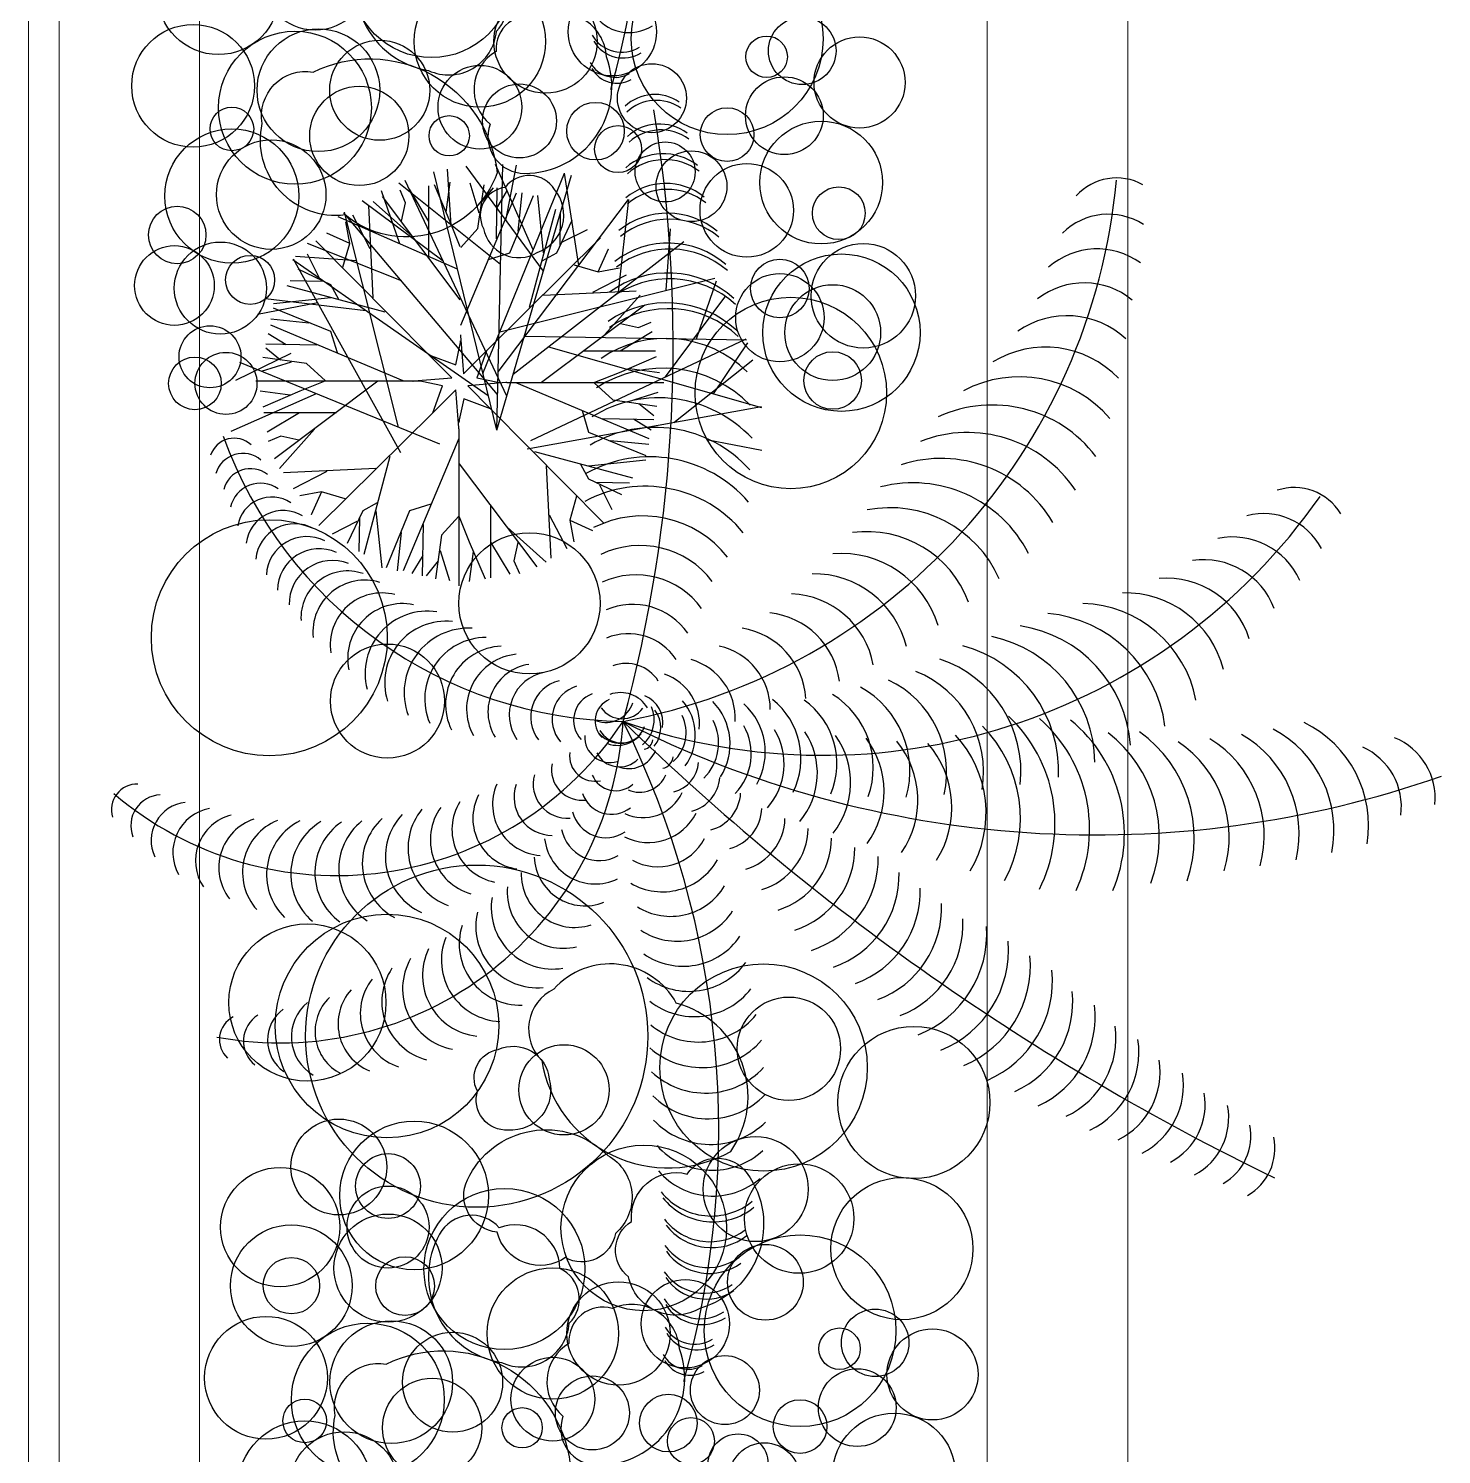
# Model space of a CAD drawing. Header units: millimetres. Extents: x 3468 to 20390, y -976 to 7887.
# Drawn here: x 10001.7 to 10047.98, y 6007.14 to 6053.83 of the extents above; entities that cross this region are included whole.
import ezdxf

# ---------------------------------------------------------------- set-up
doc = ezdxf.new("R2010")
doc.units = ezdxf.units.MM
doc.layers.add('A-FURN', color=9, linetype='Continuous', lineweight=13)
doc.layers.add('vetro', color=140, linetype='Continuous', lineweight=15)
doc.layers.add('VEGETAZIONE', color=7, linetype='Continuous', true_color=0x007a00)

msp = doc.modelspace()

# ---------------------------------------------------------------- linework, layer by layer
at = {"layer": 'A-FURN'}
for p, q in [((10002.704, 6122.771), (10002.704, 5794.213)), ((10037.704, 6122.771), (10037.704, 5794.213)), ((10007.307, 6118.164), (10007.307, 5803.311)), ((10033.101, 6118.164), (10033.101, 5798.816))]:
    msp.add_line(p, q, dxfattribs=at)
at = {"layer": 'VEGETAZIONE'}
for p, q in [((10017.039, 6040.671), (10014.982, 6049.13)), ((10015.552, 6047.389), (10015.423, 6049.225)), ((10018.566, 6045.882), (10016.036, 6049.318)), ((10016.587, 6042.53), (10019.254, 6049.09)), ((10018.234, 6046.581), (10017.003, 6049.376)), ((10017.039, 6040.671), (10017.242, 6049.374)), ((10017.039, 6040.671), (10019.488, 6049.025)), ((10017.342, 6047.545), (10017.692, 6049.352)), ((10019.723, 6046.071), (10019.257, 6049.089)), ((10013.864, 6046.775), (10013.264, 6048.515)), ((10017.166, 6046.099), (10013.832, 6048.764)), ((10014.051, 6048.118), (10013.872, 6048.532)), ((10017.368, 6041.791), (10014.042, 6048.844)), ((10014.817, 6047.512), (10014.182, 6048.561)), ((10014.817, 6046.299), (10014.817, 6048.672)), ((10015.518, 6047.494), (10014.997, 6048.707)), ((10015.388, 6047.815), (10015.518, 6048.8)), ((10016.469, 6047.783), (10016.166, 6048.76)), ((10016.422, 6047.278), (10016.626, 6048.712)), ((10016.533, 6048.125), (10016.93, 6048.614)), ((10017.029, 6046.935), (10017.058, 6048.614)), ((10017.04, 6047.946), (10017.396, 6048.532)), ((10015.288, 6046.203), (10012.633, 6048.179)), ((10012.992, 6045.005), (10012.846, 6048.036)), ((10014.28, 6047.016), (10012.992, 6048.165)), ((10015.844, 6044.941), (10013.302, 6048.322)), ((10013.921, 6047.523), (10014.051, 6048.118)), ((10015.863, 6044.116), (10017.682, 6048.451)), ((10017.084, 6042.584), (10021.358, 6048.23)), ((10017.472, 6046.479), (10018.241, 6048.353)), ((10017.746, 6047.196), (10017.874, 6048.451)), ((10018.574, 6046.479), (10018.381, 6048.353)), ((10021.029, 6045.192), (10021.361, 6048.228)), ((10015.756, 6045.947), (10011.846, 6047.658)), ((10017.066, 6041.838), (10012.029, 6047.79)), ((10013.819, 6040.772), (10012.055, 6047.809)), ((10012.895, 6046.614), (10012.324, 6047.716)), ((10018.113, 6044.703), (10018.97, 6047.913)), ((10019.005, 6046.479), (10019.512, 6047.555)), ((10019.116, 6046.707), (10019.133, 6047.815)), ((10012.226, 6046.789), (10011.477, 6047.127)), ((10011.477, 6047.127), (10011.477, 6047.127)), ((10012.226, 6046.789), (10012.096, 6047.494)), ((10015.844, 6046.678), (10015.518, 6047.494)), ((10015.863, 6046.658), (10016.422, 6047.278)), ((10019.197, 6046.838), (10020.008, 6047.245)), ((10022.586, 6045.256), (10022.725, 6047.263)), ((10013.916, 6045.561), (10010.84, 6046.783)), ((10014.817, 6043.139), (10011.118, 6046.87)), ((10011.998, 6046.007), (10012.226, 6046.789)), ((10016.708, 6043.269), (10020.439, 6046.968)), ((10017.577, 6042.507), (10023.167, 6046.855)), ((10020.358, 6045.86), (10020.696, 6046.609)), ((10020.696, 6046.609), (10020.696, 6046.609)), ((10016.763, 6041.805), (10010.357, 6046.251)), ((10013.903, 6039.935), (10010.378, 6046.275)), ((10012.454, 6046.218), (10010.447, 6046.357)), ((10011.249, 6045.628), (10010.841, 6046.439)), ((10016.772, 6046.267), (10017.472, 6046.479)), ((10018.527, 6046.218), (10019.005, 6046.479)), ((10011.607, 6045.436), (10010.532, 6045.943)), ((10017.14, 6043.891), (10024.177, 6045.655)), ((10019.576, 6046.088), (10020.358, 6045.86)), ((10020.183, 6045.192), (10021.285, 6045.762)), ((10020.358, 6045.86), (10021.063, 6045.99)), ((10013.383, 6044.544), (10010.173, 6045.401)), ((10011.379, 6045.547), (10010.271, 6045.564)), ((10011.868, 6044.958), (10011.607, 6045.436)), ((10018.574, 6045.094), (10021.605, 6045.241)), ((10023.584, 6043.664), (10024.238, 6045.567)), ((10011.175, 6044.842), (10009.2, 6044.457)), ((10012.757, 6044.586), (10009.469, 6044.97)), ((10011.607, 6045.005), (10009.733, 6044.812)), ((10018.509, 6042.242), (10021.891, 6044.784)), ((10020.585, 6043.807), (10021.733, 6045.094)), ((10022.571, 6042.422), (10024.548, 6045.077)), ((10010.89, 6044.177), (10009.636, 6044.305)), ((10011.607, 6043.903), (10009.733, 6044.672)), ((10010.141, 6043.471), (10009.554, 6043.827)), ((10013.97, 6042.294), (10009.636, 6044.113)), ((10011.819, 6043.203), (10011.607, 6043.903)), ((10021.08, 6043.269), (10022.13, 6043.905)), ((10021.092, 6044.165), (10021.687, 6044.035)), ((10021.687, 6044.035), (10022.101, 6044.214)), ((10011.151, 6043.46), (10009.473, 6043.489)), ((10009.961, 6042.964), (10009.473, 6043.361)), ((10015.697, 6042.818), (10015.843, 6043.503)), ((10015.854, 6043.763), (10015.956, 6042.519)), ((10017.97, 6043.755), (10025.224, 6043.638)), ((10018.16, 6040.342), (10025.213, 6043.668)), ((10018.737, 6043.409), (10025.713, 6041.418)), ((10024.135, 6041.868), (10025.26, 6043.537)), ((10010.295, 6043.182), (10008.487, 6042.299)), ((10015.18, 6040.219), (10008.62, 6042.886)), ((10010.304, 6042.9), (10009.326, 6042.597)), ((10010.809, 6042.853), (10009.375, 6043.057)), ((10011.428, 6042.294), (10010.809, 6042.853)), ((10015.567, 6042.387), (10014.817, 6043.139)), ((10014.817, 6043.139), (10015.697, 6042.818)), ((10015.956, 6042.519), (10016.708, 6043.269)), ((10016.708, 6043.269), (10016.387, 6042.389)), ((10019.868, 6043.269), (10022.241, 6043.269)), ((10021.063, 6042.568), (10022.276, 6043.09)), ((10022.836, 6040.931), (10025.432, 6042.983)), ((10014.324, 6042.286), (10015.567, 6042.387)), ((10016.387, 6042.389), (10017.072, 6042.243)), ((10020.247, 6042.242), (10021.063, 6042.568)), ((10021.384, 6042.699), (10022.369, 6042.568)), ((10014.491, 6042.284), (10009.147, 6042.284)), ((10010.272, 6041.819), (10009.286, 6041.949)), ((10010.592, 6041.949), (10009.38, 6041.428)), ((10013.146, 6042.275), (10009.764, 6039.733)), ((10011.408, 6042.275), (10010.592, 6041.949)), ((10015.268, 6042.128), (10014.583, 6042.274)), ((10014.947, 6041.248), (10015.268, 6042.128)), ((10015.699, 6041.998), (10014.947, 6041.248)), ((10015.801, 6040.755), (10015.699, 6041.998)), ((10017.332, 6042.232), (10016.088, 6042.13)), ((10016.088, 6042.13), (10016.838, 6041.378)), ((10017.368, 6042.233), (10022.509, 6042.233)), ((10017.685, 6042.224), (10022.02, 6040.405)), ((10020.227, 6042.224), (10020.846, 6041.664)), ((10021.352, 6041.617), (10022.329, 6041.921)), ((10011.129, 6041.866), (10008.334, 6040.634)), ((10015.958, 6041.699), (10015.812, 6041.014)), ((10016.838, 6041.378), (10015.958, 6041.699)), ((10020.846, 6041.664), (10022.28, 6041.46)), ((10021.694, 6041.553), (10022.183, 6041.157)), ((10011.787, 6041.248), (10009.415, 6041.248)), ((10010.575, 6041.248), (10009.525, 6040.613)), ((10014.947, 6041.248), (10011.216, 6037.549)), ((10016.838, 6041.378), (10020.537, 6037.647)), ((10018.036, 6040.064), (10025.71, 6041.45)), ((10019.836, 6041.314), (10020.048, 6040.615)), ((10020.504, 6041.058), (10022.183, 6041.029)), ((10021.515, 6041.046), (10022.101, 6040.69)), ((10011.07, 6040.711), (10009.922, 6039.423)), ((10015.802, 6040.719), (10015.802, 6035.578)), ((10020.048, 6040.615), (10021.922, 6039.845)), ((10009.968, 6040.483), (10009.555, 6040.303)), ((10010.563, 6040.352), (10009.968, 6040.483)), ((10015.793, 6040.401), (10013.974, 6036.067)), ((10020.765, 6040.341), (10022.02, 6040.212)), ((10023.913, 6040.368), (10025.72, 6040.018)), ((10013.542, 6039.814), (10012.685, 6036.604)), ((10018.272, 6039.973), (10021.482, 6039.116)), ((10020.048, 6039.513), (10021.922, 6039.705)), ((10013.082, 6039.423), (10010.05, 6039.277)), ((10011.473, 6039.326), (10010.371, 6038.755)), ((10015.811, 6039.577), (10018.353, 6036.196)), ((10018.663, 6039.513), (10018.81, 6036.481)), ((10019.787, 6039.559), (10020.048, 6039.081)), ((10011.298, 6038.658), (10010.592, 6038.527)), ((10011.298, 6038.658), (10010.96, 6037.908)), ((10012.079, 6038.429), (10011.298, 6038.658)), ((10020.048, 6039.081), (10021.124, 6038.574)), ((10020.276, 6038.971), (10021.384, 6038.953)), ((10020.407, 6038.889), (10020.814, 6038.079)), ((10013.128, 6038.299), (10012.65, 6038.038)), ((10014.883, 6038.25), (10014.184, 6038.038)), ((10016.838, 6038.219), (10016.838, 6035.846)), ((10019.657, 6038.51), (10019.429, 6037.729)), ((10010.96, 6037.908), (10010.96, 6037.908)), ((10012.65, 6038.038), (10012.143, 6036.963)), ((10012.54, 6037.81), (10012.522, 6036.702)), ((10013.082, 6038.038), (10013.274, 6036.164)), ((10014.184, 6038.038), (10013.414, 6036.164)), ((10015.793, 6037.859), (10015.233, 6037.24)), ((10015.811, 6037.84), (10016.137, 6037.023)), ((10018.761, 6037.904), (10019.331, 6036.802)), ((10019.429, 6037.729), (10019.559, 6037.023)), ((10019.429, 6037.729), (10020.178, 6037.391)), ((10012.458, 6037.68), (10011.648, 6037.272)), ((10013.91, 6037.321), (10013.781, 6036.067)), ((10014.627, 6037.582), (10014.598, 6035.904)), ((10017.376, 6037.501), (10018.663, 6036.353)), ((10020.178, 6037.391), (10020.178, 6037.391)), ((10015.233, 6037.24), (10015.029, 6035.806)), ((10016.137, 6037.023), (10016.659, 6035.811)), ((10016.838, 6037.006), (10017.473, 6035.956)), ((10017.734, 6036.994), (10017.604, 6036.4)), ((10014.615, 6036.572), (10014.259, 6035.985)), ((10015.122, 6036.393), (10014.726, 6035.904)), ((10015.186, 6036.735), (10015.489, 6035.757)), ((10016.268, 6036.703), (10016.137, 6035.717)), ((10017.604, 6036.4), (10017.783, 6035.986))]:
    msp.add_line(p, q, dxfattribs=at)
for points in [[(10014.808, 6052.45, 0.520567), (10017.028, 6053.737, 0.520567), (10016.72, 6055.529, 0.520567), (10014.733, 6056.859, 0.520567), (10012.775, 6056.648, 0.520567)], [(10020.638, 6052.9, 0.520567), (10018.434, 6054.215, 0.520567), (10017.018, 6053.076, 0.520567), (10016.821, 6050.694, 0.520567), (10017.955, 6049.084, 0.520567)], [(10017.055, 6049.102, -0.520567), (10012.073, 6047.721, -0.520567), (10009.359, 6050.714, -0.520567), (10011.026, 6052.397, -0.520567)], [(10018.366, 6046.491, 0.520567), (10018.935, 6048.555, 0.520567), (10017.313, 6048.625, 0.520567), (10016.601, 6047.283, 0.520567)], [(10024.705, 6017.06, 0.520567), (10022.921, 6021.913, 0.520567), (10018.907, 6022.371, 0.520567), (10018.512, 6020.036, 0.520567)], [(10018.757, 6019.425, -0.520567), (10017.413, 6017.759, -0.520567), (10016.41, 6019.036, -0.520567), (10017.084, 6020.396, -0.520567)], [(10020.675, 6016.933, -0.520567), (10020.924, 6014.379, -0.520567), (10019.289, 6013.585, -0.520567), (10017.05, 6014.422, -0.520567), (10016.079, 6016.135, -0.520567)], [(10023.71, 6011.935, -0.520567), (10021.356, 6012.958, -0.520567), (10021.456, 6014.773, -0.520567), (10023.276, 6016.323, -0.520567), (10025.245, 6016.339, -0.520567)], [(10017.196, 6010.152, 0.520567), (10019.416, 6011.44, 0.520567), (10019.108, 6013.231, 0.520567), (10017.121, 6014.561, 0.520567), (10015.164, 6014.351, 0.520567)], [(10023.026, 6010.603, 0.520567), (10020.823, 6011.918, 0.520567), (10019.406, 6010.778, 0.520567), (10019.209, 6008.396, 0.520567), (10020.344, 6006.787, 0.520567)], [(10019.443, 6006.805, -0.520567), (10014.461, 6005.424, -0.520567), (10011.748, 6008.416, -0.520567), (10013.414, 6010.1, -0.520567)]]:
    msp.add_lwpolyline(points, format="xyb", close=True, dxfattribs=at)
for centre, radius in [((10014.905, 6055.508), 2.636), ((10007.924, 6054.964), 1.992), ((10011.091, 6055.541), 1.77), ((10024.586, 6053.49), 3.139), ((10016.488, 6053.399), 2.152), ((10018.639, 6053.399), 1.691), ((10020.827, 6053.717), 1.445), ((10027.045, 6053.094), 1.106), ((10007.094, 6051.949), 2.01), ((10010.43, 6051.231), 2.504), ((10011.198, 6051.804), 2.009), ((10013.207, 6051.804), 1.638), ((10025.879, 6052.9), 0.68), ((10028.923, 6052.059), 1.491), ((10022.123, 6051.544), 1.13), ((10016.488, 6051.247), 1.372), ((10026.459, 6050.971), 1.273), ((10012.538, 6050.308), 1.625), ((10017.784, 6050.798), 1.211), ((10020.275, 6050.464), 0.943), ((10008.364, 6050.538), 0.715), ((10015.483, 6050.313), 0.66), ((10024.586, 6050.351), 0.879), ((10027.665, 6048.782), 2.009), ((10008.364, 6048.341), 2.197), ((10021.012, 6049.876), 0.769), ((10009.653, 6048.387), 1.793), ((10022.555, 6049.129), 0.982), ((10023.419, 6048.662), 1.159), ((10025.229, 6047.872), 1.532), ((10028.243, 6047.777), 0.864), ((10006.574, 6047.066), 0.942), ((10006.482, 6045.411), 1.305), ((10007.987, 6045.327), 1.507), ((10029.046, 6045.076), 1.711), ((10008.962, 6045.594), 0.804), ((10026.312, 6045.316), 0.958), ((10028.329, 6043.868), 2.577), ((10026.312, 6044.358), 1.447), ((10028.043, 6043.87), 1.569), ((10026.672, 6041.893), 3.136), ((10007.648, 6043.077), 1.015), ((10007.155, 6042.207), 0.862), ((10008.171, 6042.207), 1.016), ((10028.043, 6042.301), 0.942), ((10009.591, 6033.88), 3.864), ((10018.111, 6035.006), 2.313), ((10013.461, 6031.807), 1.867), ((10016.384, 6020.836), 5.603), ((10013.444, 6021.168), 3.661), ((10010.838, 6021.938), 2.574), ((10025.779, 6019.809), 3.394), ((10026.609, 6020.425), 1.692), ((10030.702, 6018.663), 2.491), ((10019.241, 6019.078), 1.477), ((10011.869, 6016.552), 1.569), ((10014.333, 6015.622), 2.433), ((10021.855, 6014.558), 2.711), ((10025.52, 6015.828), 1.72), ((10013.479, 6015.928), 1.061), ((10009.947, 6014.585), 1.953), ((10026.944, 6014.864), 1.792), ((10013.479, 6014.585), 1.342), ((10017.293, 6013.21), 2.636), ((10030.308, 6013.878), 2.327), ((10013.479, 6013.243), 1.77), ((10010.313, 6012.667), 1.992), ((10026.974, 6011.192), 3.139), ((10025.838, 6012.778), 1.239), ((10010.313, 6012.667), 0.924), ((10014.036, 6012.655), 0.96), ((10018.876, 6011.102), 2.152), ((10021.028, 6011.102), 1.691), ((10023.215, 6011.419), 1.445), ((10009.482, 6009.652), 2.01), ((10029.433, 6010.797), 1.106), ((10012.818, 6008.934), 2.504), ((10013.586, 6009.507), 2.009), ((10015.595, 6009.507), 1.638), ((10028.267, 6010.603), 0.68), ((10031.311, 6009.761), 1.491), ((10018.876, 6008.95), 1.372), ((10024.511, 6009.247), 1.13), ((10020.172, 6008.501), 1.211), ((10028.847, 6008.674), 1.273), ((10014.927, 6008.011), 1.625), ((10010.752, 6008.24), 0.715), ((10022.663, 6008.167), 0.943), ((10026.974, 6008.054), 0.879), ((10017.871, 6008.015), 0.66), ((10023.4, 6007.579), 0.769), ((10030.053, 6006.484), 2.009), ((10010.752, 6006.043), 2.197), ((10012.042, 6006.089), 1.793), ((10024.944, 6006.831), 0.982), ((10025.807, 6006.364), 1.159)]:
    msp.add_circle(centre, radius, dxfattribs=at)
for centre, radius, start, end in [((9991.758, 6060.065), 30.162, 344.1567, 26.3219), ((10021.373, 6055.096), 1.406, 212.3244, 303.0214), ((10021.134, 6054.177), 1.125, 210.7091, 301.406), ((10021.187, 6053.984), 1.125, 210.7091, 301.406), ((10020.922, 6053.164), 0.938, 209.0937, 299.7906), ((10020.975, 6052.971), 0.938, 209.0937, 299.7906), ((10022.211, 6050.262), 1.404, 54.9113, 133.6506), ((10022.264, 6050.069), 1.404, 54.9113, 133.6506), ((9975.681, 6043.457), 47.137, 344.8546, 9.4139), ((10022.363, 6049.153), 1.545, 53.7208, 132.4602), ((10022.416, 6048.96), 1.545, 53.7208, 132.4602), ((10022.486, 6047.873), 1.853, 52.5303, 131.2697), ((10022.539, 6047.68), 1.853, 52.5303, 131.2697), ((10037.339, 6047.16), 1.773, 60.7591, 138.154), ((10017.544, 6050.683), 19.877, 280.5408, 354.7461), ((10022.571, 6046.73), 2.022, 51.3398, 130.0792), ((10022.624, 6046.537), 2.022, 51.3398, 130.0792), ((10022.635, 6045.237), 2.54, 50.1494, 128.8887), ((10022.688, 6045.044), 2.54, 50.1494, 128.8887), ((10037.072, 6045.618), 2.127, 57.3954, 134.7904), ((10022.658, 6043.931), 2.868, 48.9589, 127.6983), ((10022.711, 6043.738), 2.868, 48.9589, 127.6983), ((10036.707, 6044.2), 2.411, 54.0318, 131.4267), ((10022.646, 6042.603), 3.219, 47.7684, 126.5078), ((10022.699, 6042.41), 3.219, 47.7684, 126.5078), ((10036.281, 6043.017), 2.482, 50.6682, 128.0631), ((10022.609, 6041.516), 3.33, 46.5779, 125.3173), ((10022.662, 6041.323), 3.33, 46.5779, 125.3173), ((10035.716, 6041.586), 2.836, 47.3045, 124.6995), ((10016.295, 6043.799), 0.442, 180, 184.6649), ((10015.411, 6043.595), 0.442, 347.9659, 0), ((10022.579, 6039.894), 3.784, 45.3875, 124.1268), ((10035.01, 6040.074), 3.319, 43.9409, 121.3358), ((10022.477, 6038.705), 4, 44.197, 122.9363), ((10034.156, 6038.522), 3.9, 40.5773, 117.9722), ((10014.288, 6042.726), 0.442, 270, 274.6649), ((10014.491, 6041.842), 0.442, 77.9659, 90), ((10017.164, 6042.676), 0.442, 257.9659, 270), ((10017.368, 6041.791), 0.442, 90, 94.6649), ((10022.351, 6037.564), 4.17, 43.0065, 121.7459), ((10033.271, 6037.244), 4.255, 37.2136, 114.6086), ((10016.244, 6040.922), 0.442, 167.9659, 180), ((10015.36, 6040.719), 0.442, 0, 4.6649), ((10022.218, 6036.596), 4.17, 41.816, 120.5554), ((10032.456, 6036.344), 4.255, 33.85, 111.2449), ((10008.442, 6039.596), 0.817, 47.6963, 161.0431), ((10021.387, 6045.292), 14.152, 199.8929, 269.1654), ((10008.723, 6038.992), 0.923, 49.969, 163.3158), ((10022.052, 6035.537), 4.265, 40.6256, 119.3649), ((10031.589, 6035.494), 4.255, 30.4864, 107.8813), ((10008.976, 6038.508), 0.907, 52.2418, 165.5886), ((10009.299, 6037.942), 0.998, 54.5145, 167.8613), ((10021.893, 6034.669), 4.17, 39.4351, 118.1744), ((10030.673, 6034.696), 4.255, 27.1227, 104.5176), ((10043.16, 6037.024), 1.773, 30.992, 108.3869), ((10009.672, 6037.353), 1.134, 56.7872, 170.134), ((10027.726, 6049.91), 19.877, 250.7737, 324.979), ((10010.049, 6036.816), 1.229, 59.06, 172.4067), ((10021.818, 6034.331), 3.538, 38.2446, 116.984), ((10029.927, 6034.236), 3.9, 23.7591, 101.154), ((10042.163, 6035.818), 2.127, 27.6284, 105.0233), ((10010.422, 6036.336), 1.276, 61.3327, 174.6795), ((10029.171, 6033.808), 3.546, 20.3954, 97.7904), ((10010.816, 6035.871), 1.323, 63.6054, 176.9522), ((10011.229, 6035.423), 1.371, 65.8781, 179.2249), ((10021.739, 6033.943), 2.957, 37.0541, 115.7935), ((10041.142, 6034.768), 2.411, 24.2647, 101.6596), ((10011.66, 6034.994), 1.418, 68.1509, 181.4977), ((10028.308, 6033.308), 3.333, 17.0318, 94.4267), ((10040.185, 6033.953), 2.482, 20.9011, 98.296), ((10012.152, 6034.542), 1.524, 70.4236, 183.7704), ((10021.6, 6033.284), 2.654, 35.8637, 114.603), ((10027.426, 6032.851), 3.12, 13.6682, 91.0631), ((10012.712, 6034.07), 1.694, 72.6963, 186.0431), ((10038.983, 6032.991), 2.836, 17.5374, 94.9324), ((10013.282, 6033.652), 1.694, 75.5535, 188.9003), ((10013.957, 6033.199), 1.8, 78.4106, 191.7574), ((10021.493, 6032.781), 2.19, 34.6732, 113.4125), ((10026.582, 6032.482), 2.836, 10.3045, 87.6995), ((10036.108, 6031.107), 3.9, 10.8102, 88.2051), ((10037.62, 6032.029), 3.319, 14.1738, 91.5687), ((10014.771, 6032.71), 2.042, 81.2677, 194.6145), ((10025.728, 6032.15), 2.553, 6.9409, 84.3358), ((10034.706, 6030.436), 4.255, 7.4465, 84.8415), ((10015.38, 6032.411), 2.011, 84.1249, 197.4717), ((10016.123, 6032.078), 2.117, 86.982, 200.3288), ((10021.343, 6032.124), 1.887, 33.4827, 112.2221), ((10024.686, 6031.74), 2.482, 3.5773, 80.9722), ((10033.551, 6030.06), 4.255, 4.0829, 81.4778), ((10016.692, 6031.877), 2.011, 89.8392, 203.186), ((10017.269, 6031.7), 1.905, 92.6963, 206.0431), ((10023.872, 6031.527), 2.127, 0.2136, 77.6086), ((10031.186, 6029.514), 4.255, 357.3556, 74.7505), ((10032.376, 6029.753), 4.255, 0.7193, 78.1142), ((10017.852, 6031.546), 1.8, 95.5535, 208.9003), ((10022.864, 6031.251), 1.986, 356.85, 74.2449), ((10030.309, 6029.486), 3.9, 353.992, 71.3869), ((10018.324, 6031.452), 1.573, 98.4106, 211.7574), ((10018.867, 6031.353), 1.418, 101.2677, 214.6145), ((10021.285, 6031.802), 1.236, 32.2922, 111.0316), ((10021.977, 6031.081), 1.702, 353.4864, 70.8813), ((10029.44, 6029.489), 3.546, 350.6284, 68.0233), ((10019.379, 6031.28), 1.229, 104.1249, 217.4717), ((10019.987, 6031.21), 1.134, 106.982, 220.3288), ((10027.451, 6029.524), 3.12, 343.9011, 61.296), ((10028.443, 6029.483), 3.333, 347.2647, 64.6596), ((10020.472, 6031.178), 0.915, 109.8392, 223.186), ((10021.018, 6031.156), 0.756, 112.6963, 226.0431), ((10020.606, 6032.046), 0.938, 251.0937, 341.7906), ((10021.096, 6031.053), 1.03, 31.1017, 109.8411), ((10021.533, 6031.104), 0.945, 350.1227, 67.5176), ((10021.842, 6030.694), 1.702, 323.7193, 41.1142), ((10022.696, 6030.4), 1.986, 327.0829, 44.4778), ((10023.708, 6030.14), 2.127, 330.4465, 47.8415), ((10024.521, 6029.92), 2.482, 333.8102, 51.2051), ((10025.629, 6029.759), 2.553, 337.1738, 54.5687), ((10026.535, 6029.623), 2.836, 340.5374, 57.9324), ((10021.147, 6032.062), 0.835, 214.8369, 324.0977), ((10021.127, 6031.19), 1.068, 310.3343, 23.8495), ((10021.468, 6030.934), 0.945, 320.3556, 37.7505), ((10021.96, 6030.778), 1.282, 312.251, 25.7662), ((10030.516, 6027.804), 4.807, 333.3343, 46.8495), ((10031.649, 6027.617), 4.807, 335.251, 48.7662), ((10032.789, 6027.467), 4.807, 337.1676, 50.6829), ((10011.794, 6037.339), 11.247, 229.5669, 326.5663), ((10009.956, 6031.861), 11.247, 259.334, 356.3334), ((10021.098, 6031.365), 0.938, 219.7112, 310.4082), ((10021.134, 6031.273), 0.835, 210.7952, 320.056), ((10020.998, 6031.294), 0.938, 249.4783, 340.1753), ((10078.027, 6089.592), 81.535, 225.79693, 244.18022), ((10036.676, 6061.597), 34.171, 243.0343, 289.3216), ((9994.146, 6017.768), 30.162, 344.1567, 26.3219), ((10022.704, 6030.43), 1.602, 314.1676, 27.6829), ((10023.506, 6030.077), 1.869, 316.0843, 29.5995), ((10024.316, 6029.744), 2.136, 318.001, 31.5162), ((10025.083, 6029.445), 2.457, 319.9176, 33.4329), ((10029.92, 6027.972), 4.273, 331.4176, 44.9329), ((10034.466, 6027.371), 4.273, 339.0843, 52.5995), ((10035.612, 6027.317), 4.273, 341.001, 54.5162), ((10039.579, 6027.468), 3.739, 346.751, 60.2662), ((10040.719, 6027.584), 3.739, 348.6676, 62.1829), ((10041.854, 6027.739), 3.739, 350.5843, 64.0995), ((10020.754, 6030.63), 0.835, 176.9865, 286.2473), ((10021.796, 6030.575), 0.355, 282.2358, 354.5911), ((10025.959, 6029.133), 2.671, 321.8343, 35.3495), ((10026.843, 6028.844), 2.884, 323.751, 37.2662), ((10027.787, 6028.566), 3.044, 325.6676, 39.1829), ((10028.739, 6028.315), 3.205, 327.5843, 41.0995), ((10029.328, 6028.142), 3.739, 329.501, 43.0162), ((10037.291, 6027.351), 3.739, 342.9176, 56.4329), ((10038.436, 6027.39), 3.739, 344.8343, 58.3495), ((10044.532, 6028.345), 2.136, 352.501, 66.0162), ((10045.64, 6028.627), 2.136, 354.4176, 67.9329), ((10020.259, 6030.016), 0.835, 172.9448, 282.2056), ((10021.064, 6030.486), 0.835, 206.7536, 316.0144), ((10021.368, 6030.532), 0.938, 247.8629, 338.5599), ((10022.389, 6030.02), 0.426, 282.8565, 355.2118), ((10022.587, 6029.874), 1.065, 283.4772, 355.8325), ((10019.36, 6029.096), 1.128, 164.8615, 274.1223), ((10019.836, 6029.559), 1.002, 168.9031, 278.1639), ((10020.94, 6029.707), 0.835, 202.7119, 311.9727), ((10021.717, 6029.76), 0.938, 246.2475, 336.9445), ((10005.257, 6028.254), 0.835, 88.0698, 197.3306), ((10018.573, 6028.422), 1.67, 156.7781, 266.0389), ((10018.858, 6028.662), 1.253, 160.8198, 270.0806), ((10023.136, 6029.377), 1.207, 284.0979, 356.4532), ((10006.058, 6027.732), 1.002, 92.1115, 201.3723), ((10006.974, 6027.241), 1.253, 96.1531, 205.4139), ((10017.327, 6027.595), 1.754, 148.6948, 257.9556), ((10017.928, 6027.967), 1.67, 152.7365, 261.9973), ((10020.8, 6029.1), 1.002, 198.6702, 307.931), ((10021.833, 6029.396), 1.406, 244.6321, 335.3291), ((10023.715, 6028.86), 1.314, 284.7186, 357.0738), ((10007.892, 6026.848), 1.462, 100.1948, 209.4556), ((10008.72, 6026.574), 1.545, 104.2365, 213.4973), ((10009.608, 6026.354), 1.67, 108.2781, 217.5389), ((10014.642, 6026.485), 2.005, 132.5281, 241.7889), ((10015.399, 6026.713), 2.005, 136.5698, 245.8306), ((10016.139, 6026.993), 2.005, 140.6115, 249.8723), ((10016.703, 6027.261), 1.838, 144.6531, 253.9139), ((10020.616, 6028.462), 1.128, 194.6286, 303.8894), ((10022.01, 6028.908), 1.735, 243.0167, 333.7137), ((10024.299, 6028.348), 1.421, 285.3393, 357.6945), ((10024.705, 6028.011), 1.776, 285.96, 358.3152), ((10010.552, 6026.198), 1.838, 112.3198, 221.5806), ((10011.465, 6026.126), 1.963, 116.3615, 225.6223), ((10012.298, 6026.129), 2.005, 120.4031, 229.6639), ((10013.087, 6026.192), 2.005, 124.4448, 233.7056), ((10013.869, 6026.311), 2.005, 128.4865, 237.7473), ((10020.396, 6027.836), 1.253, 190.5869, 299.8477), ((10025.111, 6027.675), 2.131, 286.5807, 358.9359), ((10020.267, 6027.487), 1.67, 186.5452, 295.806), ((10022.313, 6028.118), 1.735, 241.4014, 332.0983), ((10025.519, 6027.34), 2.486, 287.2014, 359.5566), ((10025.928, 6027.008), 2.841, 287.822, 0.1773), ((10019.933, 6026.771), 1.67, 182.5036, 291.7644), ((10022.47, 6027.624), 2.063, 239.786, 330.483), ((10026.338, 6026.676), 3.196, 288.4427, 0.798), ((10019.596, 6026.15), 1.754, 178.4619, 287.7227), ((10027.023, 6026.12), 3.196, 289.0634, 1.4187), ((10019.221, 6025.55), 1.838, 174.4202, 283.681), ((10022.737, 6026.821), 2.063, 238.1706, 328.8676), ((10027.713, 6025.571), 3.196, 289.6841, 2.0394), ((10018.864, 6025.038), 2.005, 170.3786, 279.6394), ((10028.41, 6025.03), 3.196, 290.3048, 2.6601), ((10018.361, 6024.427), 2.005, 166.3369, 275.5977), ((10022.951, 6026.101), 2.156, 236.5552, 327.2522), ((10029.112, 6024.496), 3.196, 290.9255, 3.2807), ((10017.816, 6023.853), 2.005, 162.2952, 271.556), ((10029.537, 6024.185), 3.551, 291.5462, 3.9014), ((10017.232, 6023.319), 2.005, 158.2536, 267.5144), ((10023.147, 6025.375), 2.25, 234.9398, 325.6368), ((10030.248, 6023.663), 3.551, 292.1669, 4.5221), ((10015.959, 6022.381), 2.005, 150.1702, 259.431), ((10016.612, 6022.827), 2.005, 154.2119, 263.4727), ((10023.337, 6024.6), 2.297, 233.3244, 324.0214), ((10030.965, 6023.15), 3.551, 292.7876, 5.1428), ((10015.238, 6021.964), 1.963, 146.1286, 255.3894), ((10031.688, 6022.644), 3.551, 293.4082, 5.7635), ((10013.512, 6021.24), 1.67, 138.0452, 247.306), ((10014.409, 6021.574), 1.838, 142.0869, 251.3477), ((10023.507, 6023.819), 2.344, 231.7091, 322.406), ((10011.777, 6020.817), 1.462, 129.9619, 239.2227), ((10012.632, 6020.99), 1.545, 134.0036, 243.2644), ((10032.708, 6021.944), 3.196, 294.0289, 6.3842), ((10033.443, 6021.457), 3.196, 294.6496, 7.0049), ((10008.792, 6020.729), 0.835, 117.8369, 227.0977), ((10009.746, 6020.673), 1.002, 121.8786, 231.1394), ((10010.785, 6020.703), 1.253, 125.9202, 235.181), ((10023.646, 6023.081), 2.438, 230.0937, 320.7906), ((10034.481, 6020.782), 2.841, 295.2703, 7.6256), ((10023.758, 6022.385), 2.578, 228.4783, 319.1753), ((10035.229, 6020.314), 2.841, 295.891, 8.2463), ((10036.282, 6019.666), 2.486, 296.5117, 8.867), ((10023.876, 6021.549), 2.578, 226.8629, 317.5599), ((10037.042, 6019.218), 2.486, 297.1324, 9.4876), ((10023.971, 6020.709), 2.578, 225.2475, 315.9445), ((10038.111, 6018.595), 2.131, 297.7531, 10.1083), ((10038.883, 6018.167), 2.131, 298.3738, 10.729), ((10024.042, 6019.867), 2.578, 223.6321, 314.3291), ((10039.967, 6017.571), 1.776, 298.9945, 11.3497), ((10024.1, 6018.883), 2.438, 222.0167, 312.7137), ((10040.75, 6017.163), 1.776, 299.6151, 11.9704), ((10024.123, 6017.945), 2.344, 220.4014, 311.0983), ((10024.068, 6017.058), 2.11, 218.786, 309.483), ((10024.121, 6016.865), 2.11, 218.786, 309.483), ((10024.028, 6015.979), 1.875, 217.1706, 307.8676), ((10024.081, 6015.786), 1.875, 217.1706, 307.8676), ((10023.954, 6014.996), 1.735, 215.5552, 306.2522), ((10024.007, 6014.803), 1.735, 215.5552, 306.2522), ((10023.849, 6014.015), 1.594, 213.9398, 304.6368), ((10023.903, 6013.822), 1.594, 213.9398, 304.6368), ((10023.709, 6012.991), 1.406, 212.3244, 303.0214), ((10023.762, 6012.798), 1.406, 212.3244, 303.0214), ((10023.522, 6011.879), 1.125, 210.7091, 301.406), ((10023.575, 6011.686), 1.125, 210.7091, 301.406), ((10023.31, 6010.866), 0.938, 209.0937, 299.7906), ((10023.364, 6010.673), 0.938, 209.0937, 299.7906)]:
    msp.add_arc(centre, radius, start, end, dxfattribs=at)
at = {"layer": 'vetro'}
msp.add_line((10001.704, 5794.216), (10001.704, 6122.771), dxfattribs=at)

doc.saveas('drawing.dxf')
